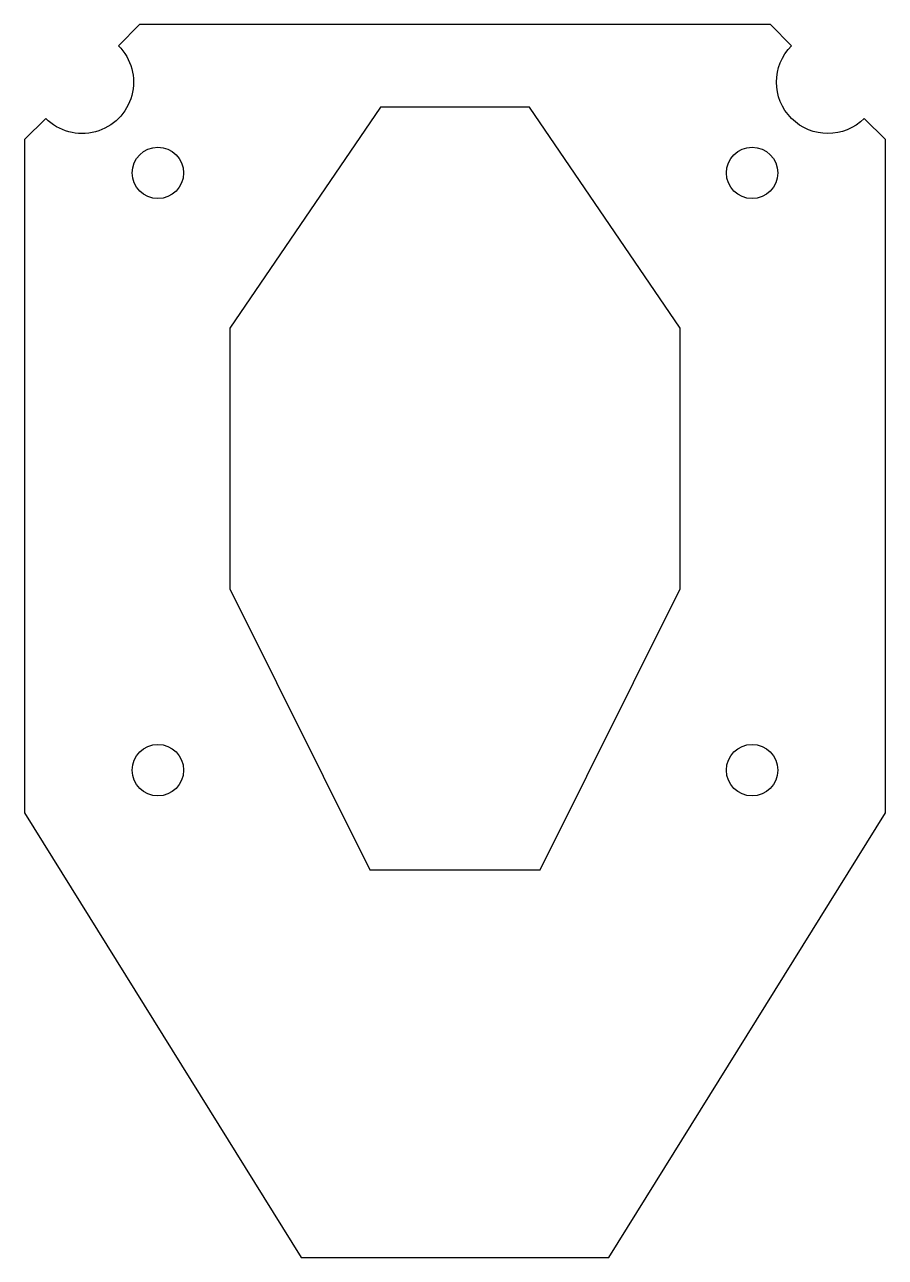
# Model space of a CAD drawing. Header units: millimetres. Extents: x -25.1 to 25.1, y -12.6 to 59.3.
import ezdxf

# ---------------------------------------------------------------- set-up
doc = ezdxf.new("R2010")
doc.units = ezdxf.units.MM
doc.layers.get('0').update_dxf_attribs({"linetype": 'CONTINUOUS'})

msp = doc.modelspace()

# ---------------------------------------------------------------- linework, layer by layer
msp.add_lwpolyline([(23.873, 53.818, -1), (19.63, 58.061), (18.401, 59.289), (-18.401, 59.289), (-19.63, 58.061, -1), (-23.873, 53.818), (-25.101, 52.589), (-25.101, 13.315), (-8.977, -12.613), (8.977, -12.613), (25.101, 13.315), (25.101, 52.589)], format="xyb", close=True)
msp.add_lwpolyline([(-13.131, 26.389), (-4.974, 9.996), (4.974, 9.996), (13.131, 26.389), (13.131, 41.593), (4.351, 54.47), (-4.351, 54.47), (-13.131, 41.593)], close=True)
for centre in [(-17.327, 50.64), (17.327, 50.64), (-17.327, 15.804), (17.327, 15.804)]:
    msp.add_circle(centre, 1.5)

doc.saveas('drawing.dxf')
